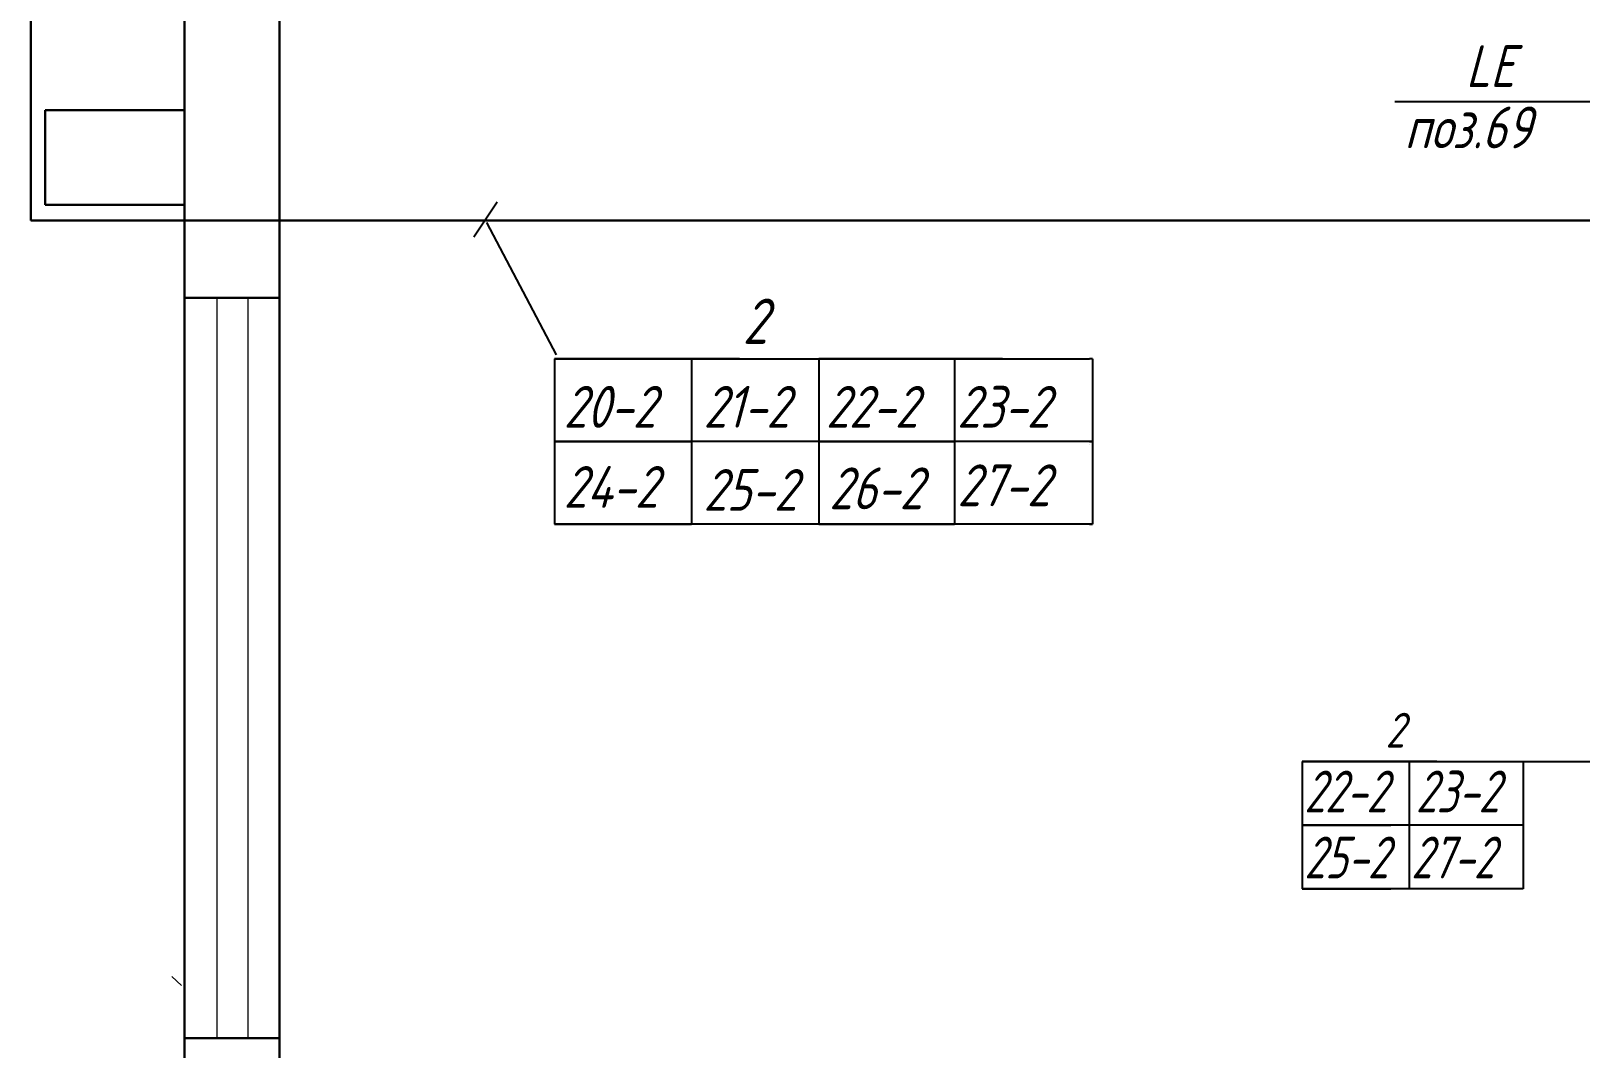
# Model space of a CAD drawing. Header units: millimetres. Extents: x 409 to 1826, y -2285 to 789.
# Drawn here: x 1088 to 1254.7, y 402.6 to 512.1 of the extents above; entities that cross this region are included whole.
import ezdxf

# ---------------------------------------------------------------- set-up
doc = ezdxf.new("R2010")
doc.units = ezdxf.units.MM
for name, color, linetype, lineweight in [('1-основная-050 ж', 2, 'Continuous', 50), ('7-тонкая-текст.-02', 4, 'Continuous', 30), ('7-тонкая.текст-02', 4, 'Continuous', 30), ('АР_Стены наружные', 7, 'Continuous', 30), ('Тонкая - 018', 254, 'Continuous', 18)]:
    doc.layers.add(name, color=color, linetype=linetype, lineweight=lineweight)
doc.styles.add('GOST тип А', font='GOST_A.TTF', dxfattribs={"oblique": 15})
doc.styles.get("Standard").update_dxf_attribs({"font": 'GOST_A.TTF', "oblique": 15})

msp = doc.modelspace()

# ---------------------------------------------------------------- linework, layer by layer
for p, q in [((1256.75, 504.5), (1234.75, 504.5)), ((1138.142, 493.701), (1135.642, 489.951)), ((1137, 491.5), (1144.5, 477.25)), ((1164.225, 476.85), (1144.3, 476.85)), ((1144.3, 476.85), (1201.908, 476.85)), ((1192.529, 476.85), (1172.779, 476.85)), ((1202.233, 476.85), (1201.908, 476.85)), ((1239.294, 433.5), (1224.794, 433.5)), ((1224.794, 433.5), (1244.817, 433.5)), ((1243.817, 433.5), (1259.653, 433.5))]:
    msp.add_line(p, q)
at = {"ltscale": 0.8}
for p, q in [((1144.3, 476.85), (1144.3, 476.85)), ((1144.3, 476.85), (1144.3, 467.941)), ((1159.068, 476.85), (1159.068, 467.941)), ((1159.068, 476.85), (1159.068, 476.85)), ((1159.068, 476.85), (1159.068, 467.941)), ((1172.779, 476.85), (1172.779, 467.941)), ((1172.779, 476.85), (1172.779, 467.941)), ((1172.779, 476.85), (1172.779, 459.032)), ((1172.779, 476.85), (1172.779, 476.85)), ((1172.779, 476.85), (1172.779, 467.941)), ((1187.372, 476.85), (1187.372, 467.941)), ((1187.372, 476.85), (1187.372, 476.85)), ((1187.372, 476.85), (1187.372, 467.941)), ((1201.908, 476.85), (1201.908, 476.85)), ((1202.233, 476.85), (1202.233, 467.941)), ((1144.3, 467.941), (1159.068, 467.941)), ((1159.068, 467.941), (1144.3, 467.941)), ((1144.3, 467.941), (1159.068, 467.941)), ((1144.3, 467.941), (1159.068, 467.941)), ((1172.779, 467.941), (1144.3, 467.941)), ((1144.3, 467.941), (1144.3, 467.941)), ((1144.3, 467.941), (1144.3, 459.032)), ((1144.3, 467.941), (1144.3, 467.941)), ((1144.3, 467.654), (1144.3, 467.654)), ((1159.068, 467.941), (1159.068, 459.032)), ((1159.068, 467.941), (1159.068, 467.941)), ((1159.068, 467.654), (1159.068, 459.032)), ((1172.779, 467.941), (1172.779, 459.032)), ((1172.779, 467.941), (1187.372, 467.941)), ((1187.372, 467.941), (1172.779, 467.941)), ((1172.779, 467.941), (1187.372, 467.941)), ((1172.779, 467.941), (1187.372, 467.941)), ((1201.908, 467.941), (1172.779, 467.941)), ((1172.779, 467.941), (1172.779, 467.941)), ((1172.779, 467.941), (1172.779, 459.032)), ((1172.779, 467.941), (1172.779, 467.941)), ((1172.779, 467.654), (1172.779, 467.654)), ((1187.372, 467.941), (1187.372, 459.032)), ((1187.372, 467.941), (1187.372, 467.941)), ((1187.372, 467.654), (1187.372, 459.032)), ((1201.908, 467.941), (1202.233, 467.941)), ((1202.233, 467.941), (1201.908, 467.941)), ((1201.908, 467.941), (1202.233, 467.941)), ((1201.908, 467.941), (1202.233, 467.941)), ((1202.233, 467.941), (1201.908, 467.941)), ((1201.908, 467.941), (1201.908, 467.941)), ((1201.908, 467.941), (1201.908, 467.941)), ((1201.908, 467.654), (1201.908, 467.654)), ((1202.233, 467.941), (1202.233, 459.032)), ((1172.779, 459.032), (1144.3, 459.032)), ((1144.3, 459.032), (1144.3, 459.032)), ((1144.3, 459.032), (1159.068, 459.032)), ((1159.068, 459.032), (1144.3, 459.032)), ((1144.3, 459.032), (1159.068, 459.032)), ((1144.3, 459.032), (1159.068, 459.032)), ((1172.779, 459.032), (1144.3, 459.032)), ((1144.3, 459.032), (1144.3, 459.032)), ((1144.3, 459.032), (1144.3, 459.032)), ((1159.068, 459.032), (1159.068, 459.032)), ((1159.068, 459.032), (1159.068, 459.032)), ((1201.908, 459.032), (1172.779, 459.032)), ((1172.779, 459.032), (1172.779, 459.032)), ((1172.779, 459.032), (1187.372, 459.032)), ((1187.372, 459.032), (1172.779, 459.032)), ((1172.779, 459.032), (1187.372, 459.032)), ((1172.779, 459.032), (1187.372, 459.032)), ((1201.908, 459.032), (1172.779, 459.032)), ((1172.779, 459.032), (1172.779, 459.032)), ((1172.779, 459.032), (1172.779, 459.032)), ((1187.372, 459.032), (1187.372, 459.032)), ((1187.372, 459.032), (1187.372, 459.032)), ((1202.233, 459.032), (1201.908, 459.032)), ((1201.908, 459.032), (1201.908, 459.032)), ((1201.908, 459.032), (1202.233, 459.032)), ((1202.233, 459.032), (1201.908, 459.032)), ((1201.908, 459.032), (1202.233, 459.032)), ((1201.908, 459.032), (1202.233, 459.032)), ((1202.233, 459.032), (1201.908, 459.032)), ((1201.908, 459.032), (1201.908, 459.032)), ((1201.908, 459.032), (1201.908, 459.032)), ((1224.794, 433.5), (1224.794, 426.647)), ((1224.794, 433.5), (1224.794, 426.647)), ((1224.794, 433.5), (1224.794, 419.794)), ((1224.794, 433.5), (1224.794, 433.5)), ((1224.794, 433.5), (1224.794, 426.647)), ((1236.327, 433.5), (1236.327, 426.647)), ((1236.327, 433.5), (1236.327, 433.5)), ((1236.327, 433.5), (1236.327, 426.647)), ((1248.567, 433.5), (1248.567, 419.794)), ((1224.794, 426.647), (1224.794, 419.794)), ((1224.794, 426.647), (1234.327, 426.647)), ((1234.327, 426.647), (1224.794, 426.647)), ((1224.794, 426.647), (1234.327, 426.647)), ((1224.794, 426.647), (1234.327, 426.647)), ((1248.567, 426.647), (1224.794, 426.647)), ((1224.794, 426.647), (1224.794, 426.647)), ((1224.794, 426.647), (1224.794, 419.794)), ((1224.794, 426.647), (1224.794, 426.647)), ((1224.794, 426.426), (1224.794, 426.426)), ((1236.327, 426.647), (1236.327, 419.794)), ((1236.327, 426.647), (1236.327, 426.647)), ((1236.327, 426.426), (1236.327, 419.794)), ((1248.567, 426.647), (1248.567, 419.794)), ((1242.817, 419.794), (1224.794, 419.794)), ((1224.794, 419.794), (1224.794, 419.794)), ((1224.794, 419.794), (1234.327, 419.794)), ((1234.327, 419.794), (1224.794, 419.794)), ((1224.794, 419.794), (1234.327, 419.794)), ((1224.794, 419.794), (1234.327, 419.794)), ((1248.567, 419.794), (1224.794, 419.794)), ((1224.794, 419.794), (1224.794, 419.794)), ((1224.794, 419.794), (1224.794, 419.794)), ((1236.327, 419.794), (1236.327, 419.794)), ((1236.327, 419.794), (1236.327, 419.794))]:
    msp.add_line(p, q, dxfattribs=at)
at = {"layer": '1-основная-050 ж', "color": 7, "lineweight": 30, "ltscale": 0.5}
for p, q in [((1087.961, 602.121), (1087.961, 491.722)), ((1087.961, 491.722), (1136.892, 491.722)), ((1136.504, 491.722), (1215.695, 491.722)), ((1214.179, 491.722), (1259.653, 491.722))]:
    msp.add_line(p, q, dxfattribs=at)
at = {"layer": 'АР_Стены наружные', "ltscale": 1000}
for p, q in [((1114.695, 242.732), (1114.695, 670.125)), ((1104.495, 242.732), (1104.495, 613.621)), ((1089.495, 493.421), (1089.495, 503.621)), ((1104.495, 503.621), (1089.495, 503.621)), ((1104.495, 493.421), (1089.495, 493.421))]:
    msp.add_line(p, q, dxfattribs=at)
at = {"layer": 'АР_Стены наружные', "ltscale": 0.1}
for p, q in [((1104.495, 483.392), (1114.695, 483.392)), ((1104.495, 403.694), (1114.695, 403.694))]:
    msp.add_line(p, q, dxfattribs=at)
at = {"layer": 'Тонкая - 018', "ltscale": 0.1}
for p, q in [((1107.953, 483.392), (1107.953, 403.694)), ((1111.317, 483.392), (1111.317, 403.694))]:
    msp.add_line(p, q, dxfattribs=at)
at = {"layer": 'Тонкая - 018', "ltscale": 0.5}
msp.add_line((1103.109, 410.322), (1104.158, 409.38), dxfattribs=at)

# ---------------------------------------------------------------- texts
at = {"layer": '7-тонкая-текст.-02', "color": 7, "ltscale": 0.5, "style": 'GOST тип А', "oblique": 15}
for s, p in [('LE', (1242.408, 506.104)), ('поз.69', (1235.805, 499.504))]:
    msp.add_text(s, height=4.5, dxfattribs=at).set_placement(p)
at = {"layer": '7-тонкая.текст-02', "color": 7, "oblique": 15}
for s, height, p in [('2', 4.875, (1164.554, 478.448)), ('20-2', 4.5, (1145.304, 469.421)), ('21-2', 4.5, (1160.354, 469.421)), ('22-2', 4.5, (1173.533, 469.421)), ('23-2', 4.5, (1187.658, 469.421)), ('24-2', 4.5, (1145.304, 460.798)), ('27-2', 4.5, (1187.686, 460.971)), ('25-2', 4.5, (1160.354, 460.473)), ('26-2', 4.5, (1173.886, 460.646)), ('2', 3.75, (1233.753, 434.98))]:
    msp.add_text(s, height=height, dxfattribs=at).set_placement(p)
at = {"layer": '7-тонкая.текст-02', "color": 7, "oblique": 15, "width": 0.9}
for s, p in [('22-2', (1225.025, 428.006)), ('23-2', (1237.025, 428.006)), ('25-2', (1225.025, 420.903)), ('27-2', (1236.525, 420.903))]:
    msp.add_text(s, height=4.5, dxfattribs=at).set_placement(p)

doc.saveas('drawing.dxf')
